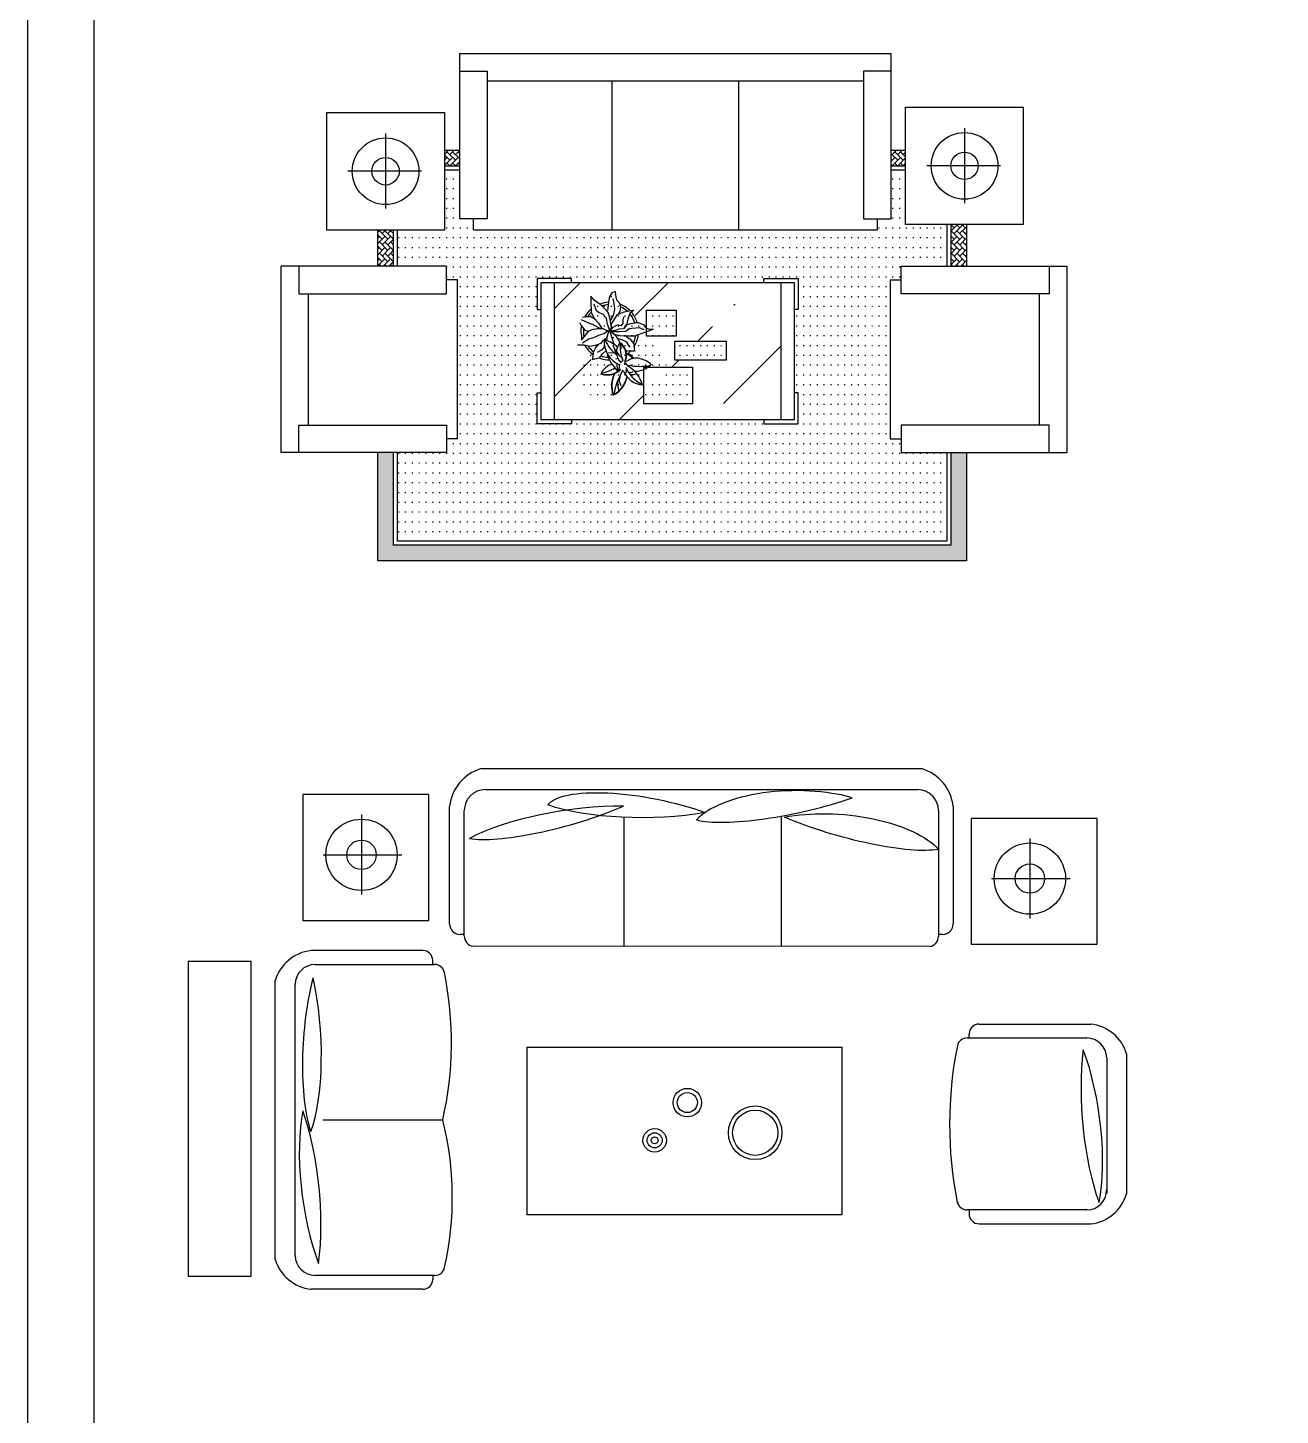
# Model space of a CAD drawing. Header units: inches. Extents: x 10.7 to 53.2, y 13 to 37.8.
# Drawn here: x 32.17 to 38.56, y 24.73 to 31.81 of the extents above; entities that cross this region are included whole.
import ezdxf

# ---------------------------------------------------------------- set-up
doc = ezdxf.new("R2010")
doc.units = ezdxf.units.IN
doc.header["$MEASUREMENT"] = 0
for name, color, linetype in [('02', 2, 'Continuous'), ('4', 4, 'Continuous'), ('8', 8, 'Continuous'), ('kadrbm', 4, 'Continuous')]:
    doc.layers.add(name, color=color, linetype=linetype)

# ---------------------------------------------------------------- blocks, each defined once
blk = doc.blocks.new('kadrbm')
at = {"layer": 'kadrbm', "color": 4}
blk.add_lwpolyline([(0, 0), (0, 24.79716181331605), (21, 24.79716181331605), (21, 0), (0, 0)], close=True, dxfattribs=at)
blk.add_lwpolyline([(20.66310160432477, 0.325668449208024), (20.66310160432477, 24.46026341759716), (0.3368983956752345, 24.46026341759716), (0.3368983956752345, 0.325668449208024), (20.66310160432477, 0.325668449208024)], dxfattribs=at)

msp = doc.modelspace()

# ---------------------------------------------------------------- hatches: boundary and pattern name
at = {"layer": '8'}
h = msp.add_hatch(dxfattribs=at)
h.set_pattern_fill('AR-HBONE', color=256, scale=0.0002, angle=270, style=0)
h.set_pattern_definition([(315, (202.5072987398138, 248.9429342159102), (0.02873681958742129, -8.120864721350921e-18), [0.06096000000000001, -0.02032]), (44.99999999999999, (202.5216671397914, 248.9285658159179), (0.02873681958742129, -8.120864721350921e-18), [0.06096000000000001, -0.02032])])
h.paths.add_polyline_path([(33.95836268779871, 30.59176907984966), (34.03836268787322, 30.59176907984966), (34.03836268787322, 30.77612383619726), (33.95836268779871, 30.77612383619726)])
h.paths.add_polyline_path([(34.37556991954384, 31.18384536188115), (34.29761118181099, 31.18384536188115), (34.29761118181099, 31.1038453618794), (34.37556991954384, 31.1038453618794)])
h = msp.add_hatch(dxfattribs=at)
h.set_pattern_fill('AR-HBONE', color=256, scale=0.0002, angle=270, style=0)
h.set_pattern_definition([(315, (202.6072987396741, 248.9429342159102), (0.02873681958742129, -8.120864721350921e-18), [0.06096000000000001, -0.02032]), (44.99999999999999, (202.6216671398846, 248.9285658159179), (0.02873681958742129, -8.120864721350921e-18), [0.06096000000000001, -0.02032])])
h.paths.add_polyline_path([(36.87983010611546, 30.59176907984966), (36.95983010595714, 30.59176907984966), (36.95983010595714, 30.80384536187649), (36.87983010611546, 30.80384536187649)])
h.paths.add_polyline_path([(36.57556991949727, 31.1038453618794), (36.64970040479724, 31.1038453618794), (36.64970040479724, 31.18384536188115), (36.57556991949727, 31.18384536188115)])
h = msp.add_hatch(dxfattribs=at)
h.set_pattern_fill('ACAD_ISO07W100', color=256, scale=0.01, angle=360, style=0)
h.set_pattern_definition([(0, (172.5213913861201, -21.06192586734232), (1.110223024625157e-17, 0.05), [0.005000000000000001, -0.03])])
h.paths.add_polyline_path([(36.85983010609684, 30.80384536187649), (36.64970040479724, 30.80384536187649), (36.64970040479724, 31.08384536187533), (36.57556991949727, 31.08384536187533), (36.57556991949727, 30.83375946372417), (36.50556991943208, 30.83375946372417), (36.50556991943208, 30.77735037967523), (34.44556991960903, 30.77735037967523), (34.44556991960903, 30.83375946372417), (34.37556991954384, 30.83375946372417), (34.37556991954384, 31.08384536187533), (34.29761118181099, 31.08384536187533), (34.29761118181099, 30.77612383619726), (34.05836268789184, 30.77612383619726), (34.05836268789184, 30.59176907984966), (34.30873818085578, 30.59176907984966), (34.30873818085578, 30.52176907985723), (34.36514726486106, 30.52176907985723), (34.36514726486106, 29.71176944685886), (34.30873818085578, 29.71176944685886), (34.30873818085578, 29.64176944685187), (34.05836268789184, 29.64176944685187), (34.05836268789184, 29.18932167823096), (36.85983010609684, 29.18932167823096), (36.85983010609684, 29.64176944685187), (36.62724307547373, 29.64176944685187), (36.62724307547373, 29.71176944685886), (36.57083399146845, 29.71176944685886), (36.57083399146845, 30.52176907985723), (36.62724307547373, 30.52176907985723), (36.62724307547373, 30.59176907984966), (36.85983010609684, 30.59176907984966)])
h.paths.add_polyline_path([(35.92693531345626, 30.52863124059241), (36.10146963661586, 30.52863124059241), (36.10146963661586, 30.37110237298203), (36.08146963659723, 30.37110237298203), (36.08146963659723, 29.9461601082121), (36.10146963661586, 29.9461601082121), (36.10146963661586, 29.78863124060172), (35.92693531345626, 29.78863124060172), (35.92693531345626, 29.80863124059125), (34.94600395993379, 29.80863124059125), (34.94600395993379, 29.78863124060172), (34.77146963677419, 29.78863124060172), (34.77146963677419, 29.9461601082121), (34.79146963679281, 29.9461601082121), (34.79146963679281, 30.37110237298203), (34.77146963677419, 30.37110237298203), (34.77146963677419, 30.52863124059241), (34.94600395993379, 30.52863124059241), (34.94600395993379, 30.50863124060289), (35.92693531345626, 30.50863124060289)], flags=16)
h.paths.add_polyline_path([(35.73466937961106, 30.20969132682968), (35.73466937961106, 30.11288389531274), (35.47213116888938, 30.11288389531274), (35.47213116888938, 30.20969132682968)], flags=0)
h.paths.add_polyline_path([(35.2577473164541, 30.12103073962226, -0.01840971171431477), (35.2628565092576, 30.12224046486973, 0.1567674902297416), (35.23274066969802, 30.14635236760387, -0.0099441304766084), (35.22810576944661, 30.14278866859696, -0.1622882068965447)], flags=0)
h.paths.add_polyline_path([(35.26918055205655, 30.05454512373854, 0.00386541893053089), (35.2711464755242, 30.05460292700173, 0.00306889635762139), (35.26979491715369, 30.05603044196051, 0.09202942981141685), (35.31467986218681, 30.06561357264309), (35.31467986218681, 30.07663393966232), (35.33546240832706, 30.07663393966232, 0.04313946092722728), (35.35247093387929, 30.09003929630581, -0.002924807996061672), (35.35354079278235, 30.08902742087685, -0.03896418779043386), (35.33810474602555, 30.07663393966232), (35.56194687793081, 30.07663393966232), (35.56194687793081, 29.88993382994978), (35.31467986218681, 29.88993382994978), (35.31467986218681, 30.0640232566484, -0.08821905137713922), (35.2711464755242, 30.05460292700173, -0.1217080288545831), (35.30863128830728, 29.98754352720881, 288.5893650553181), (35.30706972950188, 29.98767634830165, 0.1229230477649973)], flags=0)
h.paths.add_polyline_path([(35.15874066455339, 29.93422732228374, -0.002893465791774338), (35.15740501061131, 29.93359100042745, -0.002581619882255464), (35.15693021048841, 29.93499213050837, -341.1505906445408), (35.15826686490377, 29.93563120216732, 0.002612412213698695)], flags=0)
h.paths.add_polyline_path([(35.47904008552482, 30.36705642379548), (35.47904008552482, 30.2356748463908), (35.32849766099875, 30.2356748463908), (35.32849766099875, 30.25640037405265), (35.30517330621419, 30.24813272035409), (35.28651158763145, 30.24137398869517, -0.1110138626259118), (35.26406227303718, 30.18092671865907), (35.2644807006703, 30.17559395188892), (35.26692224312623, 30.15810328967655), (35.23816613638823, 30.15891681069935), (35.22948202090387, 30.15959402122554, -0.01628159224893263), (35.22268981062857, 30.1540407304101, 0.1711116608219487), (35.19424923434903, 30.19985977833586, 0.002801879616796952), (35.1937292820779, 30.19927337809077), (35.19447393920322, 30.19803406932352, 0.1089563850916623), (35.20106067061474, 30.12807486991824, 0.009082764987189606), (35.20233621140991, 30.12756467525924, -0.001806973267825606), (35.20136956167457, 30.12712367233781, 0.02688119237468214), (35.20772173041527, 30.11078561265914), (35.19717674162288, 30.10137044408203, -0.3063664664543052), (35.17993468879772, 30.17947871055822, 0.1281204996558618), (35.11463171262344, 30.21584178952345, 0.3240490630226151), (35.19079439989341, 30.0904459969579), (35.18553703180564, 30.05058322129208), (35.18273399183576, 30.05425864185691, -0.2251420255629863), (35.09479801980828, 30.04188500948386, -0.00425190227805898), (35.09536257637714, 30.04324874974282, -0.002209886534865179), (35.09450175538709, 30.04352092501086, 0.002209886534865179), (35.09536257637714, 30.04324874974282, -0.2292178317034566), (35.15224067373251, 30.0930487152773), (35.14579392219943, 30.10075022733964), (35.14018285316465, 30.11408427150764, -0.09258264072698537), (35.08716923832012, 30.12423053206022), (35.06522254990463, 30.11986790661195), (35.05247218739291, 30.11580032694929), (35.05538008497146, 30.14147616468563, -0.1151025890920147), (35.01127573913013, 30.19164000796173), (35.01028751065073, 30.19159315454909), (35.03809412191671, 30.18440707424907), (35.06847795653206, 30.18833907090903), (35.09628456826371, 30.19864365234117), (35.10903493077544, 30.21545637651889), (35.11342743453619, 30.21878481238401, 0.002174313708851771), (35.11331867631574, 30.2176896248102, -0.02255938552863368), (35.12627012045172, 30.21387051354123), (35.12978815306028, 30.23687903539122), (35.13733460702983, 30.26217833153806), (35.13222972019625, 30.26006431934093), (35.09953997442548, 30.27674146051596), (35.08353420575199, 30.3007402649937), (35.06623021392201, 30.32074350771746), (35.04392675166068, 30.3328742538115), (35.02718940349345, 30.33347897155637), (35.02718939837118, 30.33347896387296), (35.02718940349345, 30.33347897155637), (35.02141016973232, 30.33368777433953), (35.01185048366946, 30.33158685896797), (35.01185048157399, 30.33158685505351, -0.090473490316875), (35.04505750928124, 30.37259399034975), (35.04446930317258, 30.41463289315016), (35.04446930317258, 30.43930961115712), (35.0621027752762, 30.41856489030489), (35.0894637370487, 30.39881228662581, -0.07836393143123228), (35.13434185758283, 30.40793856495021), (35.13941874094357, 30.43768259408262), (35.15135523951662, 30.45680027336949), (35.16885305517403, 30.46317283312693), (35.1696669191127, 30.45842731493486), (35.17278666929391, 30.43456409296505), (35.17766977911865, 30.41856489030489), (35.19109834958849, 30.40419272872987), (35.19308674517137, 30.39848372147845, -0.1067734540277645), (35.24514201628094, 30.36466728600227), (35.262852997473, 30.36758438772541), (35.25181214110975, 30.35748732113007, -0.1044805669724602), (35.28132301238415, 30.30436265202025), (35.28360621975784, 30.30467226216297), (35.31236232696151, 30.29504561876548), (35.32660476113719, 30.27592793947861), (35.32849766099875, 30.27543738650002), (35.32849766099875, 30.36705642379548)], flags=0)
h.paths.add_polyline_path([(35.14589048335378, 30.26007651706187), (35.14579392219943, 30.26006431934093), (35.14576954389972, 30.26018209756604), (35.14286815975842, 30.26271501702741), (35.14891367238064, 30.28148697821326), (35.14705280326356, 30.2936654253399), (35.16247787391816, 30.31823090222043), (35.18078955421274, 30.34602614585038), (35.18522862037693, 30.34775685463411), (35.19353991672446, 30.36283884504247), (35.19707236248118, 30.38353782987998), (35.19707235829023, 30.38353783180083, -0.07369480791721951), (35.23016993347605, 30.36196602723522), (35.21347929951784, 30.35877126536526), (35.18078955421274, 30.34602614585038), (35.16247787391816, 30.31823090222043), (35.14705280326356, 30.2936654253399), (35.14891367238064, 30.28148697821326), (35.14286815975842, 30.26271501702741)], flags=0)
h.paths.add_polyline_path([(35.03022689344411, 30.25925079830359), (35.01503498847646, 30.23931959799393), (35.00923414290932, 30.23214054071014), (35.00923414407347, 30.23214053557331), (35.00923414290932, 30.23214054071014), (34.99962479500149, 30.22024812616019), (34.99962479569999, 30.22024812306064, -0.1158114484091782), (34.99620651146446, 30.28735686826713), (35.0139498614711, 30.26616571358773), (35.03144369712149, 30.25973897508539)], flags=0)
h = msp.add_hatch(dxfattribs=at)
h.set_pattern_fill('ANSI36', color=256, scale=0.1, angle=360, style=0)
h.set_pattern_definition([(44.99999999999999, (16.07547058905524, 35.39098972915691), (0.1683798022700469, 0.6173926083235044), [0.7937500000000002, -0.15875, 0, -0.15875])])
h.paths.add_polyline_path([(34.85873679835399, 29.80863124059125), (36.01420247503606, 29.80863124059125), (36.01420247503606, 30.50863124060289), (34.85873679835399, 30.50863124060289)])
h.paths.add_polyline_path([(35.32849766099875, 30.2356748463908), (35.32849766099875, 30.36705642379548), (35.47904008552482, 30.36705642379548), (35.47904008552482, 30.2356748463908)], flags=16)
h.paths.add_polyline_path([(35.31467986218681, 30.07663393966232), (35.56194687793081, 30.07663393966232), (35.56194687793081, 29.88993382994978), (35.31467986218681, 29.88993382994978)], flags=16)
h.paths.add_polyline_path([(35.47213116888938, 30.20969132682968), (35.73466937961106, 30.20969132682968), (35.73466937961106, 30.11288389531274), (35.47213116888938, 30.11288389531274)], flags=16)
h = msp.add_hatch(dxfattribs=at)
h.set_pattern_fill('AR-HBONE', color=256, scale=0.005000000000000001, style=0)
h.set_pattern_definition([(44.99999999999999, (172.5213913861201, -21.06192586734232), (2.220446049250314e-18, 0.0282842712474619), [0.06000000000000001, -0.02]), (135, (172.535533521744, -21.04778373171848), (2.220446049250314e-18, 0.0282842712474619), [0.06, -0.02])])
h.paths.add_polyline_path([(34.03836268787322, 29.64176944685187), (33.95836268779871, 29.64176944685187), (33.95836268779871, 29.08932167823969), (36.95983010595714, 29.08932167823969), (36.95983010595714, 29.64176944685187), (36.87983010611546, 29.64176944685187), (36.87983010611546, 29.16932167824144), (34.03836268787322, 29.16932167824144)])

# ---------------------------------------------------------------- linework, layer by layer
at = {"layer": '02'}
for p, q in [((35.0621027752762, 30.41856489030489), (35.04446930317258, 30.43930961115712)), ((35.04446930317258, 30.43930961115712), (35.04446930317258, 30.41463289315016)), ((35.13941874094357, 30.43768259408262), (35.13453563135167, 30.40907382991009)), ((35.15135523951662, 30.45680027336949), (35.13941874094357, 30.43768259408262)), ((35.16885305517403, 30.46317283312693), (35.15135523951662, 30.45680027336949)), ((35.1696669191127, 30.45842731493486), (35.16885305517403, 30.46317283312693)), ((35.17278666929391, 30.43456409296505), (35.1696669191127, 30.45842731493486)), ((35.04446930317258, 30.41463289315016), (35.04528316711125, 30.35646628527048)), ((35.09628456826371, 30.3938881477925), (35.0621027752762, 30.41856489030489)), ((35.06997000374881, 30.37477046852019), (35.0621027752762, 30.39782016897244)), ((35.07403927384925, 30.3644658871026), (35.06997000374881, 30.37477046852019)), ((35.08597577288796, 30.35402574717319), (35.07403927384925, 30.3644658871026)), ((35.11310417642866, 30.3772110311229), (35.09628456826371, 30.3938881477925)), ((35.13304355968771, 30.35646628527048), (35.11310417642866, 30.3772110311229)), ((35.13141585625758, 30.37870246567491), (35.1289742891216, 30.36595734616004)), ((35.13453563135167, 30.40907382991009), (35.13141585625758, 30.37870246567491)), ((35.15610271710952, 30.42656449164225), (35.16247787391816, 30.39063408867242)), ((35.16559764901226, 30.37083844686004), (35.15773042077248, 30.34046708262486)), ((35.16247787391816, 30.39063408867242), (35.16559764901226, 30.37083844686004)), ((35.17766977911865, 30.41856489030489), (35.17278666929391, 30.43456409296505)), ((35.19109834958849, 30.40419272872987), (35.17766977911865, 30.41856489030489)), ((35.19747353084435, 30.38588854597493), (35.19109834958849, 30.40419272872987)), ((35.19353991672446, 30.36283884504247), (35.19747353084435, 30.38588854597493)), ((35.23898000009407, 30.36365236606526), (35.262852997473, 30.36758438772541)), ((35.262852997473, 30.36758438772541), (35.24372745370542, 30.35009372551304)), ((34.98722837721047, 30.30453667916027), (34.99306098250722, 30.29111362161076)), ((34.99550252519597, 30.31958677876992), (35.03565257922796, 30.30196053404962)), ((35.02141016973232, 30.33368777433953), (35.00228462596473, 30.32948458718329)), ((35.04392675166068, 30.3328742538115), (35.02141016973232, 30.33368777433953)), ((35.03565257922796, 30.30196053404962), (35.05152269192089, 30.29613030529891)), ((35.07159770671328, 30.31782415420185), (35.04392675166068, 30.3328742538115)), ((35.04528316711125, 30.35646628527048), (35.06359484694016, 30.32378996594071)), ((35.05152269192089, 30.29613030529891), (35.09736969526907, 30.27280943885581)), ((35.06359484694016, 30.32378996594071), (35.08353420575199, 30.3007402649937)), ((35.08353420575199, 30.3007402649937), (35.09953997442548, 30.27674146051596)), ((35.10510129220833, 30.3468396423823), (35.08597577288796, 30.35402574717319)), ((35.12341297180441, 30.32690844207264), (35.10510129220833, 30.3468396423823)), ((35.12978815306028, 30.29667266033085), (35.12341297180441, 30.32690844207264)), ((35.14172465163333, 30.26399631649566), (35.12978815306028, 30.29667266033085)), ((35.14172465163333, 30.32853548363801), (35.13304355968771, 30.35646628527048)), ((35.14891367238064, 30.28148697821326), (35.14172465163333, 30.32853548363801)), ((35.15773042077248, 30.34046708262486), (35.14253849112478, 30.31579036412314)), ((35.14647212969189, 30.29274066317613), (35.16247787391816, 30.31823090222043)), ((35.15854426026394, 30.28148697821326), (35.17997571472128, 30.29355418419892)), ((35.16247787391816, 30.31823090222043), (35.18078955421274, 30.34602614585038)), ((35.17997571472128, 30.29355418419892), (35.20072893700612, 30.28948658003083)), ((35.18078955421274, 30.34602614585038), (35.21347929951784, 30.35877126536526)), ((35.18472316833262, 30.3468396423823), (35.19353991672446, 30.36283884504247)), ((35.20072893700612, 30.28948658003083), (35.20873182192494, 30.30141817852292)), ((35.20873182192494, 30.321349403338), (35.21347929951784, 30.33490804339545)), ((35.20873182192494, 30.30141817852292), (35.20873182192494, 30.321349403338)), ((35.21347929951784, 30.35877126536526), (35.23898000009407, 30.36365236606526)), ((35.22297423142058, 30.29274066317613), (35.24861058797737, 30.29992674397091)), ((35.23260481883821, 30.32216292388058), (35.22622963758235, 30.29192714263355)), ((35.24372745370542, 30.35009372551304), (35.23260481883821, 30.32216292388058)), ((35.24861058797737, 30.29992674397091), (35.28360621975784, 30.30467226216297)), ((35.28360621975784, 30.30467226216297), (35.31236232696151, 30.29504561876548)), ((35.31236232696151, 30.29504561876548), (35.32660476113719, 30.27592793947861)), ((34.99306098250722, 30.29111362161076), (35.0139498614711, 30.26616571358773)), ((35.01503498847646, 30.23931959799393), (34.99509560568308, 30.21464285548155)), ((35.0139498614711, 30.26616571358773), (35.02981997393121, 30.26033548485157)), ((35.03022689344411, 30.25925079830359), (35.01503498847646, 30.23931959799393)), ((35.05016627693598, 30.26725039964095), (35.03022689344411, 30.25925079830359)), ((35.05803350517576, 30.22576093344561), (35.03416050779683, 30.2202018942162)), ((35.07634518500467, 30.27280943885581), (35.05016627693598, 30.26725039964095)), ((35.08760347585243, 30.24013311903128), (35.05803350517576, 30.22576093344561)), ((35.10510129220833, 30.27199591783302), (35.07634518500467, 30.27280943885581)), ((35.10984876980123, 30.24650567878871), (35.08760347585243, 30.24013311903128)), ((35.09953997442548, 30.27674146051596), (35.13222972019625, 30.26006431934093)), ((35.10903493077544, 30.21545637651889), (35.12585453894039, 30.22820149603377)), ((35.13372176718016, 30.26318279547286), (35.10984876980123, 30.24650567878871)), ((35.12585453894039, 30.22820149603377), (35.12816045009581, 30.23457405579121)), ((35.12604424655487, 30.21239325913212), (35.12978815306028, 30.23687903539122)), ((35.12978815306028, 30.23687903539122), (35.13860487700489, 30.26643687909837)), ((35.13222972019625, 30.26006431934093), (35.14172465163333, 30.26399631649566)), ((35.13860487700489, 30.26643687909837), (35.1696669191127, 30.23931959799393)), ((35.13941874094357, 30.26399631649566), (35.15691655660098, 30.21138877185604)), ((35.14253849112478, 30.2616913609063), (35.14891367238064, 30.28148697821326)), ((35.14498005826076, 30.26399631649566), (35.15854426026394, 30.28148697821326)), ((35.14579392219943, 30.26006431934093), (35.14498005826076, 30.26399631649566)), ((35.17048075883699, 30.26318279547286), (35.14579392219943, 30.26006431934093)), ((35.14891367238064, 30.25925079830359), (35.19042014163037, 30.2584372772808)), ((35.1919122130615, 30.23687903539122), (35.16491944105414, 30.24325159514866)), ((35.1696669191127, 30.23931959799393), (35.19598145941322, 30.19552515170381)), ((35.1871647354686, 30.27118239679567), (35.17048075883699, 30.26318279547286)), ((35.20791795775344, 30.21545637651889), (35.17916185054978, 30.22264245681891)), ((35.21022386890886, 30.27199591783302), (35.1871647354686, 30.27118239679567)), ((35.19042014163037, 30.2584372772808), (35.22297423142058, 30.26006431934093)), ((35.21510700294797, 30.23457405579121), (35.1919122130615, 30.23687903539122)), ((35.22622963758235, 30.29192714263355), (35.21022386890886, 30.27199591783302)), ((35.26773610729774, 30.23457405579121), (35.21510700294797, 30.23457405579121)), ((35.22297423142058, 30.26006431934093), (35.23898000009407, 30.27362295939839)), ((35.22378809489359, 30.23376053476841), (35.24291361421396, 30.22182893627633)), ((35.23898000009407, 30.27362295939839), (35.25254420209725, 30.27592793947861)), ((35.25254420209725, 30.27592793947861), (35.29079524073799, 30.27999551915583)), ((35.30517330621419, 30.24813272035409), (35.26773610729774, 30.23457405579121)), ((35.29079524073799, 30.27999551915583), (35.31466826209848, 30.26874185869838)), ((35.34342436930214, 30.2616913609063), (35.30517330621419, 30.24813272035409)), ((35.32660476113719, 30.27592793947861), (35.34491641628605, 30.27118239679567)), ((35.36173604913105, 30.27036890075852), (35.34342436930214, 30.2616913609063)), ((35.34491641628605, 30.27118239679567), (35.36173604913105, 30.27036890075852)), ((34.97597008636271, 30.18996611298372), (35.01028751065073, 30.19159315454909)), ((35.03416050779683, 30.2202018942162), (35.00147078693894, 30.19864365234117)), ((35.01028751065073, 30.19159315454909), (35.03809412191671, 30.18440707424907)), ((35.03809412191671, 30.18440707424907), (35.06847795653206, 30.18833907090903)), ((35.05654145819184, 30.15173072991912), (35.05247218739291, 30.11580032694929)), ((35.06997000374881, 30.17952594856343), (35.05654145819184, 30.15173072991912)), ((35.06847795653206, 30.18833907090903), (35.09628456826371, 30.19864365234117)), ((35.08204215876808, 30.19227109258373), (35.06997000374881, 30.17952594856343)), ((35.09791227122818, 30.16284883237405), (35.07715904894334, 30.15173072991912)), ((35.09628456826371, 30.19864365234117), (35.10903493077544, 30.21545637651889)), ((35.11066263373991, 30.17803451449164), (35.09791227122818, 30.16284883237405)), ((35.10428745248404, 30.14454464912433), (35.12201770832812, 30.16226764220938)), ((35.11571464100902, 30.18647020148365), (35.11066263373991, 30.17803451449164)), ((35.15691655660098, 30.21138877185604), (35.16374572617983, 30.19289338579711)), ((35.17506065587563, 30.14130447023218), (35.1579242946585, 30.1895978520015)), ((35.17278666929391, 30.16840787109414), (35.17522823642989, 30.13979913142703)), ((35.19598145941322, 30.19552515170381), (35.19797797286932, 30.17106366321696)), ((35.19797797286932, 30.17106366321696), (35.19679532288623, 30.17166195471965)), ((35.22704350152102, 30.20433827406396), (35.20791795775344, 30.21545637651889)), ((35.23816613638823, 30.15891681069935), (35.21904061730069, 30.16040826977133)), ((35.23735229689677, 30.187525550381), (35.22704350152102, 30.20433827406396)), ((35.24454131787692, 30.17884803501966), (35.23735229689677, 30.187525550381)), ((35.26692224312623, 30.15810328967655), (35.23816613638823, 30.15891681069935)), ((35.24291361421396, 30.22182893627633), (35.262852997473, 30.19633867274116)), ((35.262852997473, 30.19633867274116), (35.2644807006703, 30.17559395188892)), ((35.2644807006703, 30.17559395188892), (35.26692224312623, 30.15810328967655)), ((35.05247218739291, 30.11580032694929), (35.06522254990463, 30.11986790661195)), ((35.06522254990463, 30.11986790661195), (35.08909554751639, 30.12461344930944)), ((35.08909554751639, 30.12461344930944), (35.10428745248404, 30.14454464912433)), ((35.13141585625758, 30.1349180062216), (35.12945505948787, 30.14591310247216)), ((35.14579392219943, 30.10075022733964), (35.13141585625758, 30.1349180062216)), ((35.16467498238248, 30.14857444146492), (35.13507581311327, 30.14961300871528)), ((35.16247787391816, 30.08081900252456), (35.14579392219943, 30.10075022733964)), ((35.18553703180564, 30.05058322129208), (35.16247787391816, 30.08081900252456)), ((35.18553703180564, 30.05058322129208), (35.17650009896656, 30.09089931189101)), ((35.19109834958849, 30.09275062600228), (35.18553703180564, 30.05058322129208)), ((35.19479343569887, 30.09924249243068), (35.20933337854271, 30.11222458428256)), ((35.21764191724409, 30.10599318030018), (35.21608406649952, 30.08833753557429)), ((35.21971905203586, 30.10755103142311), (35.21971905203586, 30.11430171927805)), ((35.22387332161938, 30.10599318030018), (35.21971905203586, 30.10755103142311)), ((35.23171268212658, 30.08534143646558), (35.22231547040914, 30.09768464132231)), ((35.23592303805103, 30.11077878146626), (35.22387332161938, 30.10599318030018))]:
    msp.add_line(p, q, dxfattribs=at)
for points in [[(34.29761118181099, 31.18384536188115), (34.37556991954384, 31.18384536188115)], [(36.57556991949727, 31.18384536188115), (36.64970040479724, 31.18384536188115)], [(34.29761118181099, 31.1038453618794), (34.37556991954384, 31.1038453618794)], [(34.29761118181099, 31.08384536187533), (34.37556991954384, 31.08384536187533)], [(36.57556991949727, 31.1038453618794), (36.64970040479724, 31.1038453618794)], [(36.57556991949727, 31.08384536187533), (36.64970040479724, 31.08384536187533)], [(36.85983010609684, 30.80384536187649), (36.85983010609684, 30.59176907984966)], [(36.87983010611546, 30.80384536187649), (36.87983010611546, 30.59176907984966)], [(36.95983010595714, 30.80384536187649), (36.95983010595714, 30.59176907984966)], [(33.95836268779871, 30.59176907984966), (33.95836268779871, 30.77612383619726)], [(34.03836268787322, 30.59176907984966), (34.03836268787322, 30.77612383619726)], [(34.05836268789184, 30.59176907984966), (34.05836268789184, 30.77612383619726)], [(36.95983010595714, 29.64176944685187), (36.95983010595714, 29.08932167823969), (33.95836268779871, 29.08932167823969), (33.95836268779871, 29.64176944685187)], [(36.87983010611546, 29.64176944685187), (36.87983010611546, 29.16932167824144), (34.03836268787322, 29.16932167824144), (34.03836268787322, 29.64176944685187)], [(36.85983010609684, 29.64176944685187), (36.85983010609684, 29.18932167823096), (34.05836268789184, 29.18932167823096), (34.05836268789184, 29.64176944685187)]]:
    msp.add_lwpolyline(points, dxfattribs=at)
for points in [[(35.32849766099875, 30.2356748463908), (35.32849766099875, 30.36705642379548), (35.47904008552482, 30.36705642379548), (35.47904008552482, 30.2356748463908)], [(35.47213116888938, 30.11288389531274), (35.47213116888938, 30.20969132682968), (35.73466937961106, 30.20969132682968), (35.73466937961106, 30.11288389531274)], [(35.31467986218681, 29.88993382994978), (35.31467986218681, 30.07663393966232), (35.56194687793081, 30.07663393966232), (35.56194687793081, 29.88993382994978)]]:
    msp.add_lwpolyline(points, close=True, dxfattribs=at)
for centre, radius, start, end in [((35.14083905210768, 30.26108251287679), 0.146999706, 130.660564950868, 151.339261013653), ((35.14083905210768, 30.26108251287679), 0.146999706, 92.50298795736178, 110.4562830174377), ((35.14083905210768, 30.26108251287679), 0.1347497305, 93.26993694752287, 107.4002469848272), ((35.14083905210768, 30.26108251287679), 0.146999706, 44.80206403855466, 69.18036997034339), ((35.14083905210768, 30.26108251287679), 0.1347497305, 48.47558200829354, 65.33470798460267), ((35.14083905210768, 30.26108251287679), 0.1347497305, 135.0835099521688, 147.5022820329011), ((35.14083905210768, 30.26108251287679), 0.1347497305, 17.98641798517672, 40.57709900592466), ((35.14083905210768, 30.26108251287679), 0.146999706, 17.12296002216865, 40.9815770310378), ((35.14083905210768, 30.26108251287679), 0.146999706, 169.7037749980339, 196.1280819828771), ((35.14083905210768, 30.26108251287679), 0.1347497305, 174.1885769905703, 192.4028079983636), ((35.14083905210768, 30.26108251287679), 0.1347497305, 332.689869002887, 349.5345500093792), ((35.14083905210768, 30.26108251287679), 0.146999706, 326.9562929674575, 352.2950450025021), ((35.14083905210768, 30.26108251287679), 0.146999706, 208.3454720065099, 234.4541180218037), ((35.14083905210768, 30.26108251287679), 0.1347497305, 213.3867750054602, 232.0755669577914), ((35.23929582228934, 30.20573238923408), 0.12654333937, 174.8370310028433, 247.3653721877632), ((35.07749307313983, 30.07232699529869), 0.14824228377, 45.27306697524887, 76.09548296826368), ((35.27412152495285, 30.27934519605788), 0.16990673266, 203.1873359975525, 234.3359990041606), ((35.24631088757937, 30.15317377501652), 0.07139852524, 136.787635022862, 226.5147733347169), ((35.21574021638421, 30.1629256957358), 0.0378162547, 191.5946680127348, 250.4760230337911), ((35.14348636679401, 30.13661422648602), 0.08109789492000002, 343.9472990179133, 52.20534700802938), ((35.35638278927703, 30.1779882829842), 0.16314505606, 173.5382750009753, 204.3713129803985), ((35.14348636679401, 30.13661422648602), 0.08256789492000001, 343.9472990179133, 52.20534700802938), ((35.14083905210768, 30.26108251287679), 0.1347497305, 307.4037616564141, 311.1348990371729), ((35.14083905210768, 30.26108251287679), 0.146999706, 304.6911470632583, 315.8472790367273), ((35.14083905210768, 30.26108251287679), 0.146999706, 248.5861750111991, 269.7442309776735), ((35.14083905210768, 30.26108251287679), 0.1347497305, 250.6558569983477, 267.5057500522549), ((35.17526297359777, 30.00937311780309), 0.08531497505999999, 104.9318518305468, 157.2126139841404), ((35.15766465286774, 30.16259510056717), 0.04573309258, 288.587703727314, 300.3500959728719), ((34.96946531715852, 30.46895880310058), 0.44324395696, 299.8389020308, 300.1657780253126), ((35.14083905210768, 30.26108251287679), 0.146999706, 292.9768430497706, 294.7303878949412), ((35.21029188525912, 30.08745042928513), 0.05813480197, 33.49868797254872, 76.35315005925624), ((35.21029188525912, 30.08745042928513), 0.06303480196999998, 33.49868797254872, 76.35315005925624), ((35.15418284032543, 29.94521636626178), 0.15867340965, 14.76829999571331, 61.04466997274878), ((35.27672415850734, 30.05227735954123), 0.07132424418000001, 68.10303595452204, 124.8933869588415), ((35.29323155847428, 30.31813185018564), 0.23723710346, 256.1237780378286, 283.3432419545461), ((35.26642508381096, 30.18172027880519), 0.12573500254, 271.884796046051, 313.1751999576197), ((35.26651584655096, 29.99808719966405), 0.12587082711, 46.49036703470227, 72.99675902698365), ((35.1257226543506, 30.14076730479156), 0.10360521878, 252.2007999848576, 303.3858650522225), ((35.1257226543506, 30.14076730479156), 0.10213521878, 252.2007999848576, 303.3289955398084), ((34.96946531715852, 30.46895880310058), 0.44324395696, 286.6046640117721, 296.6827472688227), ((35.29284993461383, 29.98027015874414), 0.14326294444, 152.9888210121014, 199.0157800172667), ((35.29284993461383, 29.98027015874414), 0.14179294444, 152.9888210121014, 199.0157800172667), ((35.1030940874019, 30.04931079956896), 0.12636093638, 295.1421350071944, 349.4654170088215), ((35.1030940874019, 30.04931079956896), 0.12783093638, 295.1421350071944, 349.4654170088215), ((35.5524881279101, 29.86209608993978), 0.39878976193, 150.1119980187513, 168.9889069905123), ((35.1257226543506, 30.14076730479156), 0.10360521878, 305.816046371208, 314.1582949672321), ((35.1257226543506, 30.14076730479156), 0.10213521878, 306.5990134613151, 314.1582949672321), ((35.23945485074123, 30.01186093796878), 0.0504761495, 154.8742079774507, 213.5541489893248), ((35.31743308268537, 30.10027091129178), 0.11454048557, 201.5390380113249, 265.7957370338809), ((35.19119554148105, 30.06055585857849), 0.03494600326, 331.122598967327, 11.5723180050569), ((35.38162768441302, 30.14540889447108), 0.17361864975, 203.4225130015524, 243.7659890406852), ((35.24568016310272, 30.07143777073089), 0.02113723387999999, 240.5805419515814, 311.5643709771287), ((35.25866532763516, 30.08158684771934), 0.04269509846, 251.5650509466317, 288.4349490533684), ((35.30968494848398, 29.99434719039437), 0.12890014382, 174.915283004445, 197.1027290209743)]:
    msp.add_arc(centre, radius, start, end, dxfattribs=at)
at = {"layer": '4'}
for p, q in [((34.37556991954384, 31.67735037966941), (36.57556991949727, 31.67735037966941)), ((34.37556991954384, 30.83375946372417), (34.37556991954384, 31.67735037966941)), ((34.51556991944139, 31.53735037966999), (36.43556991936688, 31.53735037966999)), ((35.15223651956816, 31.53735037966999), (35.15223651956816, 30.77735037967523)), ((35.79890318559532, 30.77735037967523), (35.79890318559532, 31.53735037966999)), ((34.44556991960903, 30.77735037967523), (34.44556991960903, 30.83375946372417)), ((36.50556991943208, 30.77735037967523), (36.50556991943208, 30.83375946372417)), ((34.44556991960903, 30.77735037967523), (36.50556991943208, 30.77735037967523)), ((33.4651472649542, 29.64176944685187), (33.4651472649542, 30.59176907984966)), ((34.30873818085578, 30.59176907984966), (33.4651472649542, 30.59176907984966)), ((36.62724307547373, 30.59176907984966), (37.47083399137532, 30.59176907984966)), ((37.47083399137532, 30.59176907984966), (37.47083399137532, 29.64176944685187)), ((34.36514726486106, 30.52176907985723), (34.30873818085578, 30.52176907985723)), ((34.36514726486106, 29.71176944685886), (34.36514726486106, 30.52176907985723)), ((34.85873679835399, 29.80863124059125), (34.85873679835399, 30.50863124060289)), ((36.01420247503606, 29.80863124059125), (36.01420247503606, 30.50863124060289)), ((36.57083399146845, 30.52176907985723), (36.57083399146845, 29.71176944685886)), ((36.57083399146845, 30.52176907985723), (36.62724307547373, 30.52176907985723)), ((33.60514726508458, 29.78176944685129), (33.60514726508458, 30.4517690798648)), ((37.33083399124493, 30.4517690798648), (37.33083399124493, 29.78176944685129)), ((34.36514726486106, 29.71176944685886), (34.30873818085578, 29.71176944685886)), ((36.57083399146845, 29.71176944685886), (36.62724307547373, 29.71176944685886)), ((34.30873818085578, 29.64176944685187), (33.4651472649542, 29.64176944685187)), ((36.62724307547373, 29.64176944685187), (37.47083399137532, 29.64176944685187)), ((34.48451235140723, 28.0288580364113), (36.73151235138116, 28.0288580364113)), ((34.50591235137594, 27.92185803640769), (36.71011235141245, 27.92185803640769)), ((34.3240123514091, 27.23705803640497), (34.3240123514091, 27.83625803640189)), ((36.89201235137929, 27.83625803640189), (36.89201235137929, 27.23705803640497)), ((34.39891235129957, 27.17570277611686), (34.39891235129957, 27.81485803640408)), ((35.21211235127461, 27.78071802045179), (35.21211235127461, 27.1223607000693)), ((36.0146123512653, 27.78656561759727), (36.0146123512653, 27.1218904959942)), ((36.81711235125599, 27.81485803640408), (36.81711235125599, 27.1740176349531)), ((34.39891235129957, 27.18355803641044), (34.37751235133086, 27.18355803641044)), ((36.83851235122469, 27.18355803641044), (36.81711235125599, 27.18355803641044)), ((36.77353479079952, 27.12144582507336), (34.44437113492799, 27.12281053812786)), ((34.18714339304765, 27.1009084874213), (33.61790339993362, 27.10081987424656)), ((34.23797946907629, 27.02976140018746), (34.23797630444218, 27.05009139993945)), ((33.63836789405954, 27.02976932168259), (34.24790699286436, 27.02976932168259)), ((33.43506789412399, 25.52534932168511), (33.43506789412399, 26.94844932167053)), ((33.53671789397535, 25.54567932168448), (33.53671789397535, 26.92811932167115)), ((37.02455439553646, 26.72617688352785), (37.59379439540257, 26.72617688352785)), ((36.9630169309215, 26.65502188353003), (37.5734643954323, 26.65502188353003)), ((36.97372939549436, 26.65502188353003), (36.97372939549436, 26.67535188352941)), ((37.67511439551649, 26.55337188353315), (37.67511439551649, 25.86215188352526)), ((37.77676439560068, 26.57370188353253), (37.77619643341799, 25.85930882887352)), ((37.57289643324961, 25.77798882886146), (36.96335733444479, 25.77798882886146)), ((36.97328485823286, 25.77799675037114), (36.97328802286697, 25.75766675060459)), ((37.0241209342615, 25.70684966312275), (37.59336092737553, 25.70693827629749)), ((34.24881535857034, 25.4440293216876), (33.63836789405954, 25.4440293216876)), ((34.23810289399748, 25.4440293216876), (34.23810289399748, 25.42369932167367)), ((34.18727789395538, 25.37287432167523), (33.61803789408927, 25.37287432167523))]:
    msp.add_line(p, q, dxfattribs=at)
for points in [[(36.57556991949727, 31.58735037967291), (36.43556991936688, 31.58735037967291), (36.43556991936688, 30.83375946372417), (36.57556991949727, 30.83375946372417), (36.57556991949727, 31.67735037966941)], [(34.37556991954384, 31.58735037967291), (34.51556991944139, 31.58735037967291), (34.51556991944139, 30.83375946372417), (34.37556991954384, 30.83375946372417)], [(36.94957070350696, 31.29584662735306), (36.94983010594783, 30.91421866474867)], [(33.99748148066041, 31.26812510165929), (33.99774088310127, 30.88649713905489)], [(34.18120856625077, 31.07612383620017), (33.80552779994954, 31.07612383620017)], [(37.13329778909733, 31.1038453618794), (36.7576170227961, 31.1038453618794)], [(33.55514726503802, 30.59176907984966), (33.55514726503802, 30.4517690798648), (34.30873818085578, 30.4517690798648), (34.30873818085578, 30.59176907984966)], [(37.3808339912915, 30.59176907984966), (37.3808339912915, 30.4517690798648), (36.62724307547373, 30.4517690798648), (36.62724307547373, 30.59176907984966)], [(34.94600395993379, 30.50863124060289), (34.94600395993379, 30.52863124059241), (34.77146963677419, 30.52863124059241), (34.77146963677419, 30.37110237298203), (34.79146963679281, 30.37110237298203)], [(35.92693531345626, 30.50863124060289), (35.92693531345626, 30.52863124059241), (36.10146963661586, 30.52863124059241), (36.10146963661586, 30.37110237298203), (36.08146963659723, 30.37110237298203)], [(34.94600395993379, 29.80863124059125), (34.94600395993379, 29.78863124060172), (34.77146963677419, 29.78863124060172), (34.77146963677419, 29.9461601082121), (34.79146963679281, 29.9461601082121)], [(35.92693531345626, 29.80863124059125), (35.92693531345626, 29.78863124060172), (36.10146963661586, 29.78863124060172), (36.10146963661586, 29.9461601082121), (36.08146963659723, 29.9461601082121)], [(33.55514726503802, 29.64176944685187), (33.55514726503802, 29.78176944685129), (34.30873818085578, 29.78176944685129), (34.30873818085578, 29.64176944685187)], [(37.3808339912915, 29.64176944685187), (37.3808339912915, 29.78176944685129), (36.62724307547373, 29.78176944685129), (36.62724307547373, 29.64176944685187)], [(33.87512047234972, 27.79470642984689), (33.87484291144696, 27.38636450985815)], [(37.28332512867686, 27.67340225993849), (37.28304756800694, 27.26506033994975)], [(33.67853249069353, 27.589265075786), (34.08051091055435, 27.589265075786)], [(37.08673714702067, 27.46796090589215), (37.4887155668815, 27.46796090589215)], [(33.67709469231826, 26.23689932167782), (34.28892789403957, 26.23689932167782)]]:
    msp.add_lwpolyline(points, dxfattribs=at)
for points in [[(33.69761118195069, 30.77612383619726), (33.69761118195069, 31.37612383620309), (34.29761118181099, 31.37612383620309), (34.29761118181099, 30.77612383619726)], [(36.64970040479724, 30.80384536187649), (36.64970040479724, 31.40384536188231), (37.24970040465755, 31.40384536188231), (37.24970040465755, 30.80384536187649)], [(34.79146963679281, 29.80863124059125), (34.79146963679281, 30.50863124060289), (36.08146963659723, 30.50863124060289), (36.08146963659723, 29.80863124059125)], [(33.57541829762098, 27.89619542046876), (33.57541829762098, 27.25419542047621), (34.21741829761353, 27.25419542047621), (34.21741829761353, 27.89619542046876)], [(36.98362295418096, 27.77489125057492), (36.98362295418096, 27.13289125056782), (37.62562295417351, 27.13289125056782), (37.62562295417351, 27.77489125057492)], [(32.99137604511392, 27.04498436943414), (32.99137604511392, 25.43998436943821), (33.3123760451102, 25.43998436943821), (33.3123760451102, 27.04498436943414)], [(36.3240823936188, 26.60888360763511), (36.3240823936188, 25.75288360763535), (34.71908239363742, 25.75288360763535), (34.71908239363742, 26.60888360763511)]]:
    msp.add_lwpolyline(points, close=True, dxfattribs=at)
for centre, radius in [((33.99774088310127, 31.07612383620017), 0.17), ((36.94983010594783, 31.1038453618794), 0.17), ((33.99774088310127, 31.07612383620017), 0.07), ((36.94983010594783, 31.1038453618794), 0.07), ((33.87484291144696, 27.589265075786), 0.1819), ((33.87484291144696, 27.589265075786), 0.07490000000000001), ((37.28304756800694, 27.46796090589215), 0.1819), ((37.28304756800694, 27.46796090589215), 0.07490000000000001), ((35.536373080174, 26.32530959362067), 0.07265861634967584), ((35.536373080174, 26.32530959362067), 0.05125861634967582), ((35.88236891496976, 26.17134690489639), 0.1367319449103648), ((35.88236891496976, 26.17134690489639), 0.1153319449103648), ((35.36978251901505, 26.13285627314782), 0.0598439913240558), ((35.36978251901505, 26.13285627314782), 0.03844399132405579), ((35.36978251901505, 26.13285627314782), 0.01704399132405579)]:
    msp.add_circle(centre, radius, dxfattribs=at)
for centre, radius, start, end in [((34.54965143436615, 27.81140046717793), 0.2270041730148192, 106.6755068167869, 173.7133509431452), ((36.6663732681894, 27.81140046717793), 0.2270041730148131, 6.286649056854759, 73.32449318321311), ((34.50591235137594, 27.81485803640408), 0.107, 90, 180), ((36.71011235141245, 27.81485803640408), 0.107, 0, 90), ((34.37751235133086, 27.23705803640497), 0.05350000000000123, 180, 270), ((36.83851235122469, 27.23705803640497), 0.0534999999999994, 270, 0), ((34.45241235122134, 27.17570277611686), 0.05350000000000001, 180, 261.3555073970183), ((36.76361235133422, 27.1740176349531), 0.05350000000000001, 280.6883117243306, 0), ((33.64165258472835, 26.88656719274605), 0.2156539643640768, 96.28664900086856, 163.3244931379353), ((34.18715130509858, 27.05008348804859), 0.05082499999999971, 0.008919191558008247, 90.0089192665967), ((33.63836789405954, 26.92811932167115), 0.10165, 90, 180), ((34.24790699286436, 26.97894432168415), 0.05082500000000001, 11.51222115975773, 90), ((32.55103229330902, 26.6333343216802), 1.782538029918475, 347.1500123052086, 11.51222115975773), ((37.02455439553646, 26.67535188352941), 0.05082499999999971, 90, 180), ((37.57017970476349, 26.5118197545935), 0.2156539643640777, 16.67550686206475, 83.71335099913146), ((38.90662366682713, 26.21537840111433), 2.03292702596219, 168.6523540600352, 191.2829048520176), ((36.9630169309215, 26.60419688353159), 0.05082500000000001, 90, 167.2888192346486), ((37.5734643954323, 26.55337188353315), 0.10165, 0, 90), ((32.71661702818287, 25.84046432167543), 1.621518475953853, 347.2888192346485, 14.15133002752432), ((37.57289643324961, 25.87963882887289), 0.10165, 270, 0), ((37.5696117425808, 25.921190957798), 0.2156539643640768, 276.2866490008685, 343.3244931379352), ((36.96256448184189, 25.82882008215257), 0.05082500000000001, 192.7200999399, 270.0089192665967), ((36.96335733444479, 25.82881382887445), 0.05082500000000001, 191.5122211597577, 270), ((37.0241130224434, 25.75767466251001), 0.05082499999999971, 180.008919191558, 270.0089192665967), ((33.64165258472835, 25.58723145060959), 0.2156539643640777, 196.6755068620647, 263.7133509991314), ((33.63836789405954, 25.54567932168448), 0.10165, 180, 270), ((34.24881535857034, 25.49485432167149), 0.05082500000000001, 270, 347.2888192346485), ((34.18727789395538, 25.42369932167367), 0.05082499999999971, 270, 0)]:
    msp.add_arc(centre, radius, start, end, dxfattribs=at)
at = {"layer": '4', "extrusion": (0, 0, -1)}
for centre, major_axis, ratio, start_param, end_param in [((35.35028658825954, 27.71939503066552), (0.5326415130549941, -0.1065229644392234), 0.2883488246775255, 3.261140572628203, 5.20029718272103), ((35.30169436144692, 27.9558644636245), (0.6178839186240322, -0.0004386596672226012), 0.2865840258758165, 1.015925311308582, 2.45150070338947), ((36.32877971692992, 27.58093748951524), (0.5217260974002313, -0.05094080555061496), 0.4066478742566133, 4.06611900564932, 5.881677342318543), ((36.31798913581346, 27.8221066429951), (-0.5672756408676924, 0.1664385469573824), 0.2271967305036213, 3.574353482256697, 5.174704805614548)]:
    msp.add_ellipse(centre, major_axis=major_axis, ratio=ratio, start_param=start_param, end_param=end_param, dxfattribs=at)
at = {"layer": '4'}
for centre, major_axis, ratio, start_param, end_param in [((36.06756906602581, 27.69960947346136), (0.5194100414466503, 0.01317579610655362), 0.4170476684682793, 0.9208549527366239, 2.764762413815781), ((34.91316862120343, 27.63683760189179), (0.6101227673775261, 0.09762652326127207), 0.2865840258758162, 1.015925311308801, 2.451500703389567), ((34.92395920231988, 27.8780067553571), (0.5672756408676927, 0.1664385469573823), 0.2271967305036212, 3.574353482256708, 5.174704805614537), ((36.09389910749209, 27.93957973441594), (0.5768332110801953, 0.1294870234040714), 0.2271967305036213, 3.574353482256984, 5.174704805614516), ((33.73208535783974, 26.63524830208645), (-0.03780096113757937, -0.5550251076240669), 0.2768205421719822, 4.101643940913773, 5.697177330345895), ((33.50411361008932, 26.66026184157545), (-0.03091327501945603, 0.5700052773697262), 0.286258276307686, 3.690510339277541, 5.254875229749048), ((37.74727303879385, 26.25217538969901), (0.05168765387207636, -0.6328334481839818), 0.3105739828673364, 4.115918701967466, 5.447227674180892), ((37.43718869420749, 26.2331303629444), (0.08412280876920572, -0.6024200715336984), 0.332258637266934, 0.760552581738664, 2.16669490031092), ((33.77464359528435, 25.86592084225868), (-0.08412280876920585, 0.6024200715336984), 0.3322586372669339, 0.7605525817387017, 2.166694900310866), ((33.46455925069799, 25.84687581551862), (-0.05168765387207646, 0.6328334481839818), 0.3105739828673366, 4.115918701967467, 5.447227674180913)]:
    msp.add_ellipse(centre, major_axis=major_axis, ratio=ratio, start_param=start_param, end_param=end_param, dxfattribs=at)

# ---------------------------------------------------------------- block references
at = {"layer": 'kadrbm'}
msp.add_blockref('kadrbm', (32.172927653953, 13.02790182309128), dxfattribs=at)

doc.saveas('drawing.dxf')
